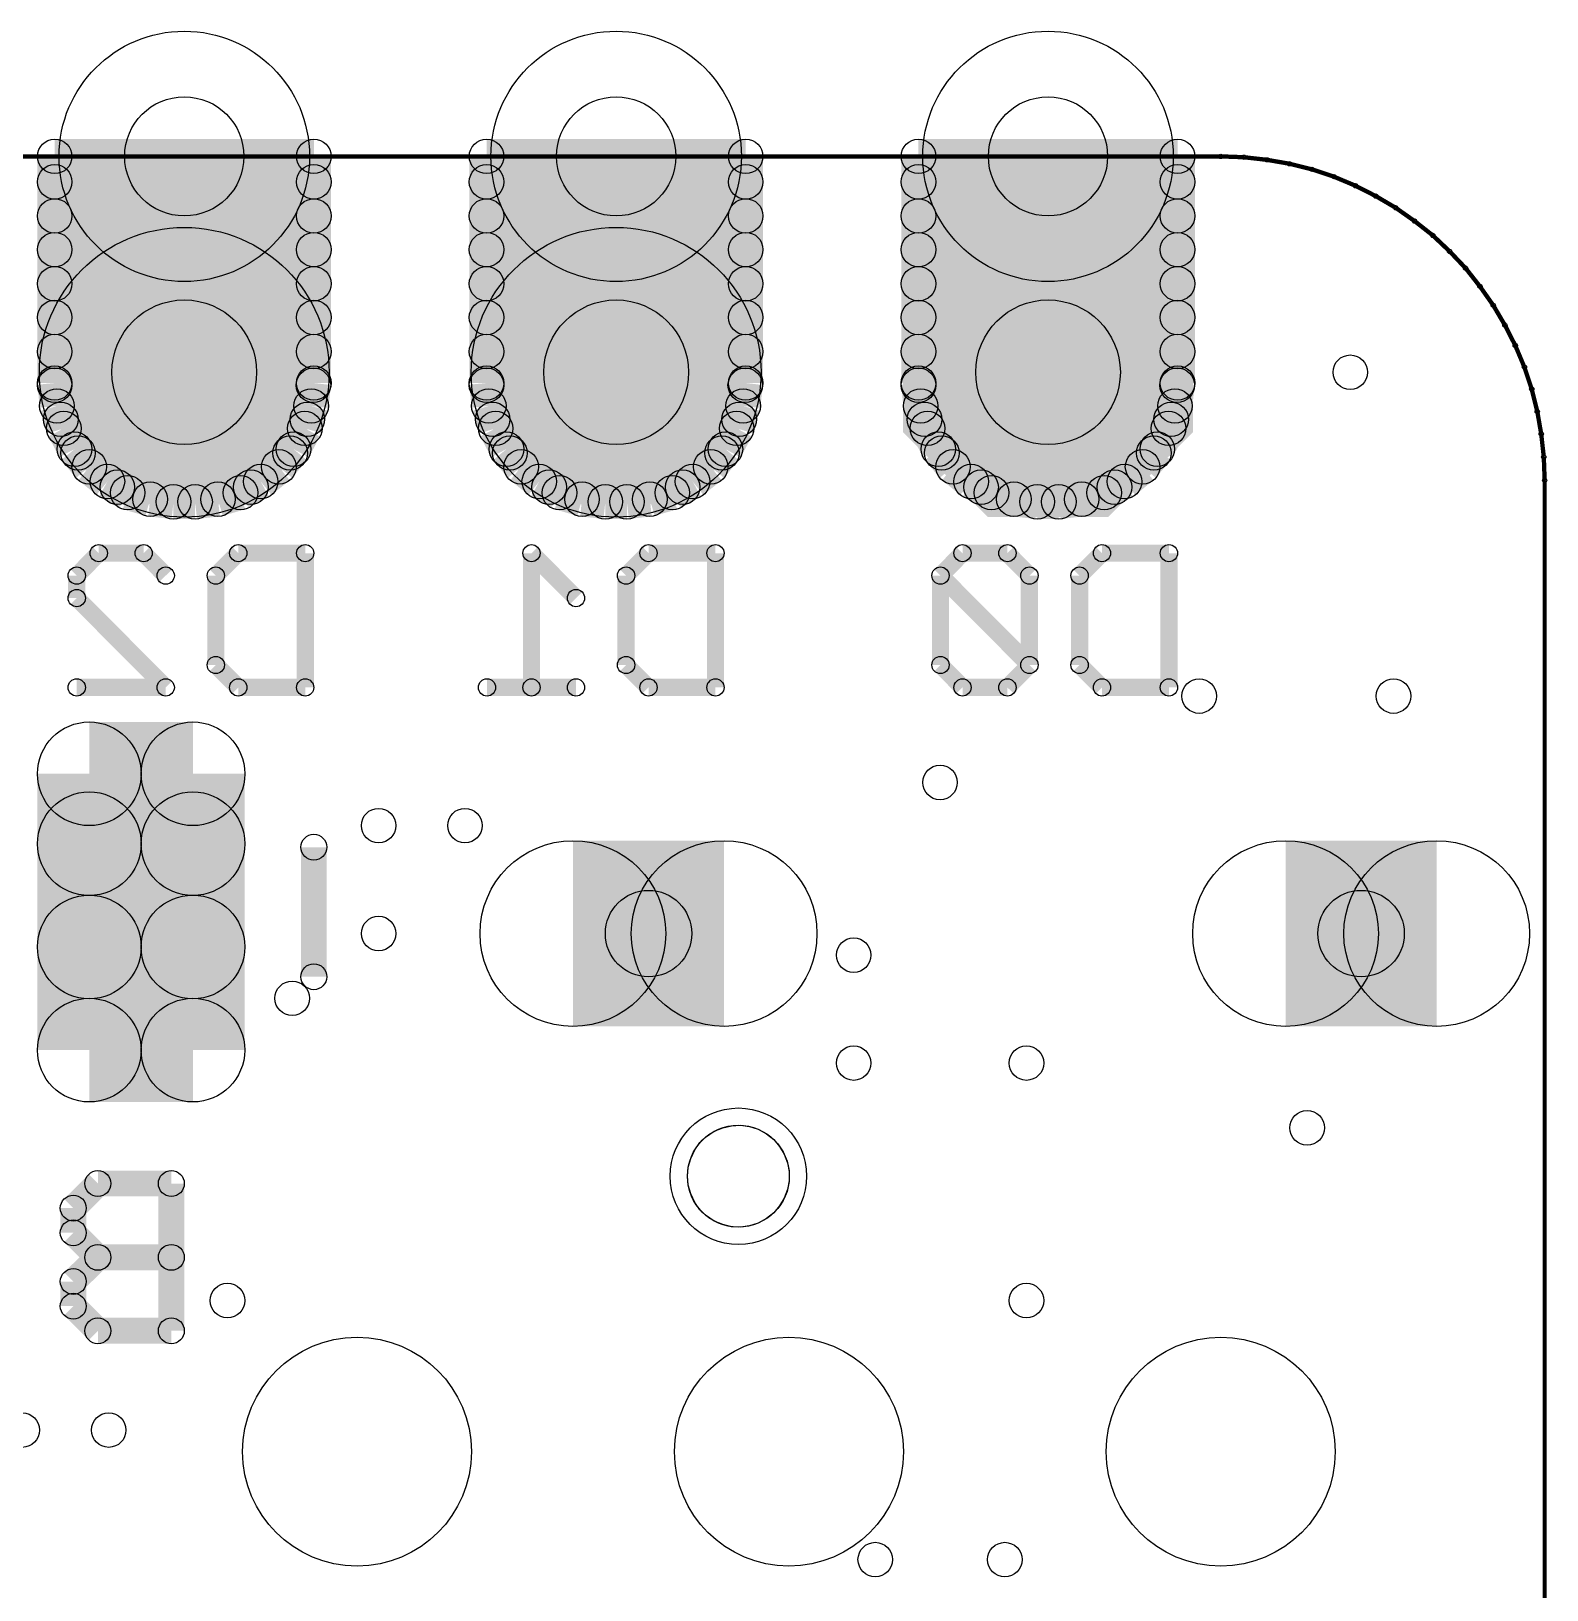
# Model space of a CAD drawing. Extents: x 0 to 23.8, y 0 to 22.7.
# Drawn here: x 14.89 to 23.8, y 13.56 to 22.73 of the extents above; entities that cross this region are included whole.
import ezdxf

# ---------------------------------------------------------------- set-up
doc = ezdxf.new("R2010")
doc.units = 0
doc.layers.get('0').update_dxf_attribs({"linetype": 'CONTINUOUS'})
for name, color, linetype in [('XIAOESP32C3_GBO', 7, 'CONTINUOUS'), ('XIAOESP32C3_GBS', 6, 'CONTINUOUS'), ('XIAOESP32C3_TXT', 14, 'CONTINUOUS')]:
    doc.layers.add(name, color=color, linetype=linetype)

# ---------------------------------------------------------------- blocks, each defined once
blk = doc.blocks.new('ROUND_1')
blk.add_circle((0, 0), 0.0127)
blk = doc.blocks.new('ROUND_2')
blk.add_circle((0, 0), 0.0508)
blk = doc.blocks.new('ROUND_12')
blk.add_circle((0, 0), 0.0762)
blk = doc.blocks.new('ROUND_3')
blk.add_circle((0, 0), 0)
blk = doc.blocks.new('ROUND_18')
blk.add_circle((0, 0), 0.4013)
blk = doc.blocks.new('CUSTOM_21')
for points in [[(-0.852168, 0.35298), (-0.35298, 0.852168), (0.852168, 0.35298), (0.35298, 0.852168)], [(-0.852168, -0.35298), (-0.852168, 0.35298), (0.852168, -0.35298), (0.852168, 0.35298)], [(-0.35298, -0.852168), (-0.852168, -0.35298), (0.35298, -0.852168), (0.852168, -0.35298)]]:
    blk.add_solid(points)
blk = doc.blocks.new('ROUND_22')
blk.add_circle((0, 0), 0.8522)
blk = doc.blocks.new('ROUND_23')
blk.add_circle((0, 0), 0.7366)
blk = doc.blocks.new('ROUND_25')
blk.add_circle((0, 0), 0.6731)
blk = doc.blocks.new('ROUND_19')
blk.add_circle((0, 0), 0.5461)
blk = doc.blocks.new('ROUND_20')
blk.add_circle((0, 0), 0.3048)
blk = doc.blocks.new('ROUND_24')
blk.add_circle((0, 0), 0.1016)
blk = doc.blocks.new('ROUND_5')
blk.add_circle((0, 0), 0.254)
blk = doc.blocks.new('ROUND_31')
blk.add_circle((0, 0), 0.2997)
blk = doc.blocks.new('ROUND_69')
blk.add_circle((0, 0), 0.3505)
blk = doc.blocks.new('ROUND_70')
blk.add_circle((0, 0), 0.4254)

msp = doc.modelspace()

# ---------------------------------------------------------------- linework, layer by layer
at = {"layer": 'XIAOESP32C3_GBO'}
for points, const_width in [([(21.88718, 21.99386), (4.74218, 21.99386)], 0.0254), ([(22.02434, 21.98878), (21.88718, 21.99386)], 0.0254), ([(22.15896, 21.97354), (22.02434, 21.98878)], 0.0254), ([(22.29104, 21.95068), (22.15896, 21.97354)], 0.0254), ([(22.42312, 21.91766), (22.29104, 21.95068)], 0.0254), ([(22.55266, 21.87448), (22.42312, 21.91766)], 0.0254), ([(22.67966, 21.82114), (22.55266, 21.87448)], 0.0254), ([(22.79904, 21.76018), (22.67966, 21.82114)], 0.0254), ([(22.91588, 21.6916), (22.79904, 21.76018)], 0.0254), ([(23.02764, 21.61286), (22.91588, 21.6916)], 0.0254), ([(23.13432, 21.52904), (23.02764, 21.61286)], 0.0254), ([(23.23338, 21.43506), (23.13432, 21.52904)], 0.0254), ([(23.32736, 21.336), (23.23338, 21.43506)], 0.0254), ([(23.41118, 21.22932), (23.32736, 21.336)], 0.0254), ([(23.48992, 21.11756), (23.41118, 21.22932)], 0.0254), ([(23.5585, 21.00072), (23.48992, 21.11756)], 0.0254), ([(23.61946, 20.88134), (23.5585, 21.00072)], 0.0254), ([(23.6728, 20.75434), (23.61946, 20.88134)], 0.0254), ([(23.71598, 20.6248), (23.6728, 20.75434)], 0.0254), ([(23.749, 20.49272), (23.71598, 20.6248)], 0.0254), ([(23.77186, 20.36064), (23.749, 20.49272)], 0.0254), ([(23.7871, 20.22602), (23.77186, 20.36064)], 0.0254), ([(23.79218, 20.08886), (23.7871, 20.22602)], 0.0254), ([(23.79218, 6.11886), (23.79218, 20.08886)], 0.0254), ([(15.15872, 19.52752), (15.28826, 19.6596)], 0.1016), ([(15.28826, 19.6596), (15.55242, 19.6596)], 0.1016), ([(15.55242, 19.6596), (15.68196, 19.52752)], 0.1016), ([(15.9766, 19.52752), (16.10868, 19.6596)], 0.1016), ([(16.10868, 19.6596), (16.50238, 19.6596)], 0.1016), ([(16.50238, 19.6596), (16.50238, 18.86966)], 0.1016), ([(17.83334, 19.6596), (18.09496, 19.39544)], 0.1016), ([(17.83334, 19.6596), (17.83334, 18.86966)], 0.1016), ([(18.3896, 19.52752), (18.52168, 19.6596)], 0.1016), ([(18.52168, 19.6596), (18.91538, 19.6596)], 0.1016), ([(18.91538, 19.6596), (18.91538, 18.86966)], 0.1016), ([(20.36826, 19.6596), (20.23872, 19.52752)], 0.1016), ([(20.63242, 19.6596), (20.36826, 19.6596)], 0.1016), ([(20.76196, 19.52752), (20.63242, 19.6596)], 0.1016), ([(21.0566, 19.52752), (21.18868, 19.6596)], 0.1016), ([(21.18868, 19.6596), (21.58238, 19.6596)], 0.1016), ([(21.58238, 19.6596), (21.58238, 18.86966)], 0.1016), ([(15.15872, 19.39544), (15.15872, 19.52752)], 0.1016), ([(15.9766, 19.00174), (15.9766, 19.52752)], 0.1016), ([(18.3896, 19.00174), (18.3896, 19.52752)], 0.1016), ([(20.76196, 19.00174), (20.23872, 19.52752)], 0.1016), ([(20.23872, 19.52752), (20.23872, 19.00174)], 0.1016), ([(20.76196, 19.00174), (20.76196, 19.52752)], 0.1016), ([(21.0566, 19.00174), (21.0566, 19.52752)], 0.1016), ([(15.68196, 18.86966), (15.15872, 19.39544)], 0.1016), ([(16.10868, 18.86966), (15.9766, 19.00174)], 0.1016), ([(18.52168, 18.86966), (18.3896, 19.00174)], 0.1016), ([(20.23872, 19.00174), (20.36826, 18.86966)], 0.1016), ([(20.63242, 18.86966), (20.76196, 19.00174)], 0.1016), ([(21.18868, 18.86966), (21.0566, 19.00174)], 0.1016), ([(15.68196, 18.86966), (15.15872, 18.86966)], 0.1016), ([(16.50238, 18.86966), (16.10868, 18.86966)], 0.1016), ([(18.09496, 18.86966), (17.57172, 18.86966)], 0.1016), ([(18.91538, 18.86966), (18.52168, 18.86966)], 0.1016), ([(20.36826, 18.86966), (20.63242, 18.86966)], 0.1016), ([(21.58238, 18.86966), (21.18868, 18.86966)], 0.1016), ([(16.55318, 17.16786), (16.55318, 17.92986)], 0.1524), ([(15.28318, 15.9512), (15.1384, 15.80642)], 0.1524), ([(15.71498, 15.9512), (15.28318, 15.9512)], 0.1524), ([(15.71498, 15.08506), (15.71498, 15.9512)], 0.1524), ([(15.1384, 15.80642), (15.1384, 15.66164)], 0.1524), ([(15.1384, 15.66164), (15.28318, 15.51686)], 0.1524), ([(15.28318, 15.51686), (15.1384, 15.37462)], 0.1524), ([(15.28318, 15.51686), (15.71498, 15.51686)], 0.1524), ([(15.1384, 15.37462), (15.1384, 15.22984)], 0.1524), ([(15.1384, 15.22984), (15.28318, 15.08506)], 0.1524), ([(15.28318, 15.08506), (15.71498, 15.08506)], 0.1524)]:
    msp.add_lwpolyline(points, dxfattribs=dict(at, const_width=const_width))
for points in [[(18.86204, 16.22806), (18.90776, 16.25854)], [(18.90776, 16.25854), (18.95856, 16.27886)], [(18.95856, 16.27886), (19.00936, 16.29156)], [(19.00936, 16.29156), (19.0627, 16.2941)], [(19.0627, 16.2941), (19.11604, 16.28648)], [(19.11604, 16.28648), (19.16684, 16.27124)], [(19.16684, 16.27124), (19.2151, 16.2433)], [(19.2151, 16.2433), (19.25828, 16.21028)], [(18.7706, 16.09852), (18.79346, 16.14932)], [(18.79346, 16.14932), (18.82394, 16.1925)], [(18.82394, 16.1925), (18.86204, 16.22806)], [(19.25828, 16.21028), (19.2913, 16.16964)], [(19.2913, 16.16964), (19.31924, 16.12392)], [(18.75028, 15.99438), (18.75536, 16.04772)], [(18.75536, 16.04772), (18.7706, 16.09852)], [(19.31924, 16.12392), (19.33956, 16.07312)], [(19.33956, 16.07312), (19.34972, 16.02232)], [(18.75536, 15.94104), (18.75028, 15.99438)], [(19.34972, 15.96644), (19.33956, 15.91564)], [(19.34972, 16.02232), (19.34972, 15.96644)], [(18.7706, 15.89024), (18.75536, 15.94104)], [(18.79346, 15.83944), (18.7706, 15.89024)], [(19.31924, 15.86484), (19.2913, 15.81912)], [(19.33956, 15.91564), (19.31924, 15.86484)], [(18.82394, 15.79626), (18.79346, 15.83944)], [(18.86204, 15.7607), (18.82394, 15.79626)], [(19.25828, 15.77848), (19.2151, 15.74546)], [(19.2913, 15.81912), (19.25828, 15.77848)], [(18.90776, 15.73022), (18.86204, 15.7607)], [(18.95856, 15.7099), (18.90776, 15.73022)], [(19.00936, 15.6972), (18.95856, 15.7099)], [(19.0627, 15.69466), (19.00936, 15.6972)], [(19.11604, 15.70228), (19.0627, 15.69466)], [(19.16684, 15.71752), (19.11604, 15.70228)], [(19.2151, 15.74546), (19.16684, 15.71752)]]:
    msp.add_lwpolyline(points, dxfattribs=at)
at = {"layer": 'XIAOESP32C3_GBS'}
for points, const_width in [([(21.88718, 21.99386), (4.74218, 21.99386)], 0.0254), ([(15.02918, 20.66036), (15.02918, 21.99386)], 0.2032), ([(15.02918, 21.99386), (16.55318, 21.99386)], 0.2032), ([(16.55318, 21.99386), (16.55318, 20.66036)], 0.2032), ([(19.09318, 21.99386), (17.56918, 21.99386)], 0.2032), ([(17.56918, 21.99386), (17.56918, 20.66036)], 0.2032), ([(19.09318, 20.66036), (19.09318, 21.99386)], 0.2032), ([(21.63318, 21.99386), (20.10918, 21.99386)], 0.2032), ([(20.10918, 21.99386), (20.10918, 20.66036)], 0.2032), ([(21.63318, 20.66036), (21.63318, 21.99386)], 0.2032), ([(22.02434, 21.98878), (21.88718, 21.99386)], 0.0254), ([(15.02918, 21.844), (16.55318, 21.844)], 0.2032), ([(17.56918, 21.844), (19.09318, 21.844)], 0.2032), ([(20.10918, 21.844), (21.63318, 21.844)], 0.2032), ([(22.15896, 21.97354), (22.02434, 21.98878)], 0.0254), ([(22.29104, 21.95068), (22.15896, 21.97354)], 0.0254), ([(22.42312, 21.91766), (22.29104, 21.95068)], 0.0254), ([(22.55266, 21.87448), (22.42312, 21.91766)], 0.0254), ([(22.67966, 21.82114), (22.55266, 21.87448)], 0.0254), ([(22.79904, 21.76018), (22.67966, 21.82114)], 0.0254), ([(16.55318, 21.64334), (15.02918, 21.64334)], 0.2032), ([(19.09318, 21.64334), (17.56918, 21.64334)], 0.2032), ([(21.63318, 21.64334), (20.10918, 21.64334)], 0.2032), ([(22.91588, 21.6916), (22.79904, 21.76018)], 0.0254), ([(23.02764, 21.61286), (22.91588, 21.6916)], 0.0254), ([(23.13432, 21.52904), (23.02764, 21.61286)], 0.0254), ([(15.02918, 21.44522), (16.55318, 21.44522)], 0.2032), ([(17.56918, 21.44522), (19.09318, 21.44522)], 0.2032), ([(20.10918, 21.44522), (21.63318, 21.44522)], 0.2032), ([(23.23338, 21.43506), (23.13432, 21.52904)], 0.0254), ([(23.32736, 21.336), (23.23338, 21.43506)], 0.0254), ([(16.55318, 21.24456), (15.02918, 21.24456)], 0.2032), ([(19.09318, 21.24456), (17.56918, 21.24456)], 0.2032), ([(21.63318, 21.24456), (20.10918, 21.24456)], 0.2032), ([(23.41118, 21.22932), (23.32736, 21.336)], 0.0254), ([(23.48992, 21.11756), (23.41118, 21.22932)], 0.0254), ([(15.02918, 21.04644), (16.55318, 21.04644)], 0.2032), ([(17.56918, 21.04644), (19.09318, 21.04644)], 0.2032), ([(20.10918, 21.04644), (21.63318, 21.04644)], 0.2032), ([(23.5585, 21.00072), (23.48992, 21.11756)], 0.0254), ([(23.61946, 20.88134), (23.5585, 21.00072)], 0.0254), ([(16.55318, 20.84578), (15.02918, 20.84578)], 0.2032), ([(19.09318, 20.84578), (17.56918, 20.84578)], 0.2032), ([(21.63318, 20.84578), (20.10918, 20.84578)], 0.2032), ([(23.6728, 20.75434), (23.61946, 20.88134)], 0.0254), ([(15.04188, 20.52574), (15.02918, 20.66036)], 0.2032), ([(15.02918, 20.64766), (16.55064, 20.64766)], 0.2032), ([(16.55318, 20.66036), (16.53794, 20.52574)], 0.2032), ([(17.56918, 20.66036), (17.58188, 20.52574)], 0.2032), ([(17.56918, 20.64766), (19.09064, 20.64766)], 0.2032), ([(19.07794, 20.52574), (19.09318, 20.66036)], 0.2032), ([(20.10918, 20.66036), (20.12188, 20.52574)], 0.2032), ([(20.10918, 20.64766), (21.63064, 20.64766)], 0.2032), ([(21.61794, 20.52574), (21.63318, 20.66036)], 0.2032), ([(23.71598, 20.6248), (23.6728, 20.75434)], 0.0254), ([(23.749, 20.49272), (23.71598, 20.6248)], 0.0254), ([(15.08252, 20.39366), (15.04188, 20.52574)], 0.2032), ([(16.51508, 20.447), (15.06474, 20.447)], 0.2032), ([(16.53794, 20.52574), (16.49984, 20.39366)], 0.2032), ([(17.58188, 20.52574), (17.62252, 20.39366)], 0.2032), ([(19.05508, 20.447), (17.60474, 20.447)], 0.2032), ([(19.03984, 20.39366), (19.07794, 20.52574)], 0.2032), ([(20.12188, 20.52574), (20.16252, 20.39366)], 0.2032), ([(21.59508, 20.447), (20.14474, 20.447)], 0.2032), ([(21.57984, 20.39366), (21.61794, 20.52574)], 0.2032), ([(15.14602, 20.27174), (15.08252, 20.39366)], 0.2032), ([(16.49984, 20.39366), (16.4338, 20.27174)], 0.2032), ([(17.62252, 20.39366), (17.68602, 20.27174)], 0.2032), ([(18.9738, 20.27174), (19.03984, 20.39366)], 0.2032), ([(20.16252, 20.39366), (20.22602, 20.27174)], 0.2032), ([(21.5138, 20.27174), (21.57984, 20.39366)], 0.2032), ([(23.77186, 20.36064), (23.749, 20.49272)], 0.0254), ([(15.23238, 20.1676), (15.14602, 20.27174)], 0.2032), ([(16.4338, 20.27174), (16.34744, 20.1676)], 0.2032), ([(17.68602, 20.27174), (17.77238, 20.1676)], 0.2032), ([(18.88744, 20.1676), (18.9738, 20.27174)], 0.2032), ([(20.22602, 20.27174), (20.31238, 20.1676)], 0.2032), ([(21.42744, 20.1676), (21.5138, 20.27174)], 0.2032), ([(23.7871, 20.22602), (23.77186, 20.36064)], 0.0254), ([(15.16634, 20.24888), (16.41348, 20.24888)], 0.2032), ([(15.33906, 20.08124), (15.23238, 20.1676)], 0.2032), ([(16.34744, 20.1676), (16.24076, 20.08124)], 0.2032), ([(17.70634, 20.24888), (18.95348, 20.24888)], 0.2032), ([(17.77238, 20.1676), (17.87906, 20.08124)], 0.2032), ([(18.78076, 20.08124), (18.88744, 20.1676)], 0.2032), ([(20.24634, 20.24888), (21.49348, 20.24888)], 0.2032), ([(20.31238, 20.1676), (20.41906, 20.08124)], 0.2032), ([(21.32076, 20.08124), (21.42744, 20.1676)], 0.2032), ([(15.45844, 20.0152), (15.33906, 20.08124)], 0.2032), ([(16.24076, 20.08124), (16.12138, 20.0152)], 0.2032), ([(17.87906, 20.08124), (17.99844, 20.0152)], 0.2032), ([(18.66138, 20.0152), (18.78076, 20.08124)], 0.2032), ([(20.41906, 20.08124), (20.53844, 20.0152)], 0.2032), ([(21.20138, 20.0152), (21.32076, 20.08124)], 0.2032), ([(23.79218, 20.08886), (23.7871, 20.22602)], 0.0254), ([(16.18234, 20.04822), (15.39748, 20.04822)], 0.2032), ([(15.59052, 19.9771), (15.45844, 20.0152)], 0.2032), ([(16.12138, 20.0152), (15.9893, 19.9771)], 0.2032), ([(18.72234, 20.04822), (17.93748, 20.04822)], 0.2032), ([(17.99844, 20.0152), (18.13052, 19.9771)], 0.2032), ([(18.5293, 19.9771), (18.66138, 20.0152)], 0.2032), ([(21.26234, 20.04822), (20.47748, 20.04822)], 0.2032), ([(20.53844, 20.0152), (20.67052, 19.9771)], 0.2032), ([(21.0693, 19.9771), (21.20138, 20.0152)], 0.2032), ([(23.79218, 6.11886), (23.79218, 20.08886)], 0.0254), ([(15.72768, 19.96186), (15.59052, 19.9771)], 0.2032), ([(15.85468, 19.96186), (15.72768, 19.96186)], 0.2032), ([(15.9893, 19.9771), (15.85468, 19.96186)], 0.2032), ([(18.13052, 19.9771), (18.26768, 19.96186)], 0.2032), ([(18.26768, 19.96186), (18.39468, 19.96186)], 0.2032), ([(18.39468, 19.96186), (18.5293, 19.9771)], 0.2032), ([(20.67052, 19.9771), (20.80768, 19.96186)], 0.2032), ([(20.80768, 19.96186), (20.93468, 19.96186)], 0.2032), ([(20.93468, 19.96186), (21.0693, 19.9771)], 0.2032), ([(15.23238, 16.73606), (15.23238, 18.36166)], 0.6096), ([(15.23238, 18.36166), (15.84198, 18.36166)], 0.6096), ([(15.84198, 16.73606), (15.84198, 18.36166)], 0.6096), ([(15.23238, 17.95018), (15.84198, 17.95018)], 0.6096), ([(18.96618, 17.42186), (18.07718, 17.42186)], 1.0922), ([(23.15718, 17.42186), (22.26818, 17.42186)], 1.0922), ([(15.84198, 17.34312), (15.23238, 17.34312)], 0.6096), ([(15.84198, 16.73606), (15.23238, 16.73606)], 0.6096)]:
    msp.add_lwpolyline(points, dxfattribs=dict(at, const_width=const_width))
for points in [[(18.86204, 16.22806), (18.90776, 16.25854)], [(18.90776, 16.25854), (18.95856, 16.27886)], [(18.95856, 16.27886), (19.00936, 16.29156)], [(19.00936, 16.29156), (19.0627, 16.2941)], [(19.0627, 16.2941), (19.11604, 16.28648)], [(19.11604, 16.28648), (19.16684, 16.27124)], [(19.16684, 16.27124), (19.2151, 16.2433)], [(19.2151, 16.2433), (19.25828, 16.21028)], [(18.7706, 16.09852), (18.79346, 16.14932)], [(18.79346, 16.14932), (18.82394, 16.1925)], [(18.82394, 16.1925), (18.86204, 16.22806)], [(19.25828, 16.21028), (19.2913, 16.16964)], [(19.2913, 16.16964), (19.31924, 16.12392)], [(18.75028, 15.99438), (18.75536, 16.04772)], [(18.75536, 16.04772), (18.7706, 16.09852)], [(19.31924, 16.12392), (19.33956, 16.07312)], [(19.33956, 16.07312), (19.34972, 16.02232)], [(18.75536, 15.94104), (18.75028, 15.99438)], [(19.34972, 15.96644), (19.33956, 15.91564)], [(19.34972, 16.02232), (19.34972, 15.96644)], [(18.7706, 15.89024), (18.75536, 15.94104)], [(18.79346, 15.83944), (18.7706, 15.89024)], [(19.31924, 15.86484), (19.2913, 15.81912)], [(19.33956, 15.91564), (19.31924, 15.86484)], [(18.82394, 15.79626), (18.79346, 15.83944)], [(18.86204, 15.7607), (18.82394, 15.79626)], [(19.25828, 15.77848), (19.2151, 15.74546)], [(19.2913, 15.81912), (19.25828, 15.77848)], [(18.90776, 15.73022), (18.86204, 15.7607)], [(18.95856, 15.7099), (18.90776, 15.73022)], [(19.00936, 15.6972), (18.95856, 15.7099)], [(19.0627, 15.69466), (19.00936, 15.6972)], [(19.11604, 15.70228), (19.0627, 15.69466)], [(19.16684, 15.71752), (19.11604, 15.70228)], [(19.2151, 15.74546), (19.16684, 15.71752)]]:
    msp.add_lwpolyline(points, dxfattribs=at)

# ---------------------------------------------------------------- block references
at = {"layer": 'XIAOESP32C3_GBO'}
for name, p in [('ROUND_1', (21.88718, 21.99386)), ('ROUND_1', (22.02434, 21.98878)), ('ROUND_1', (22.15896, 21.97354)), ('ROUND_1', (22.29104, 21.95068)), ('ROUND_1', (22.42312, 21.91766)), ('ROUND_1', (22.55266, 21.87448)), ('ROUND_1', (22.67966, 21.82114)), ('ROUND_1', (22.79904, 21.76018)), ('ROUND_1', (22.91588, 21.6916)), ('ROUND_1', (23.02764, 21.61286)), ('ROUND_1', (23.13432, 21.52904)), ('ROUND_1', (23.23338, 21.43506)), ('ROUND_1', (23.32736, 21.336)), ('ROUND_1', (23.41118, 21.22932)), ('ROUND_1', (23.48992, 21.11756)), ('ROUND_1', (23.5585, 21.00072)), ('ROUND_1', (23.61946, 20.88134)), ('ROUND_1', (23.6728, 20.75434)), ('ROUND_1', (23.71598, 20.6248)), ('ROUND_1', (23.749, 20.49272)), ('ROUND_1', (23.77186, 20.36064)), ('ROUND_1', (23.7871, 20.22602)), ('ROUND_1', (23.79218, 20.08886)), ('ROUND_2', (15.28826, 19.6596)), ('ROUND_2', (15.55242, 19.6596)), ('ROUND_2', (16.10868, 19.6596)), ('ROUND_2', (16.50238, 19.6596)), ('ROUND_2', (17.83334, 19.6596)), ('ROUND_2', (17.83334, 19.6596)), ('ROUND_2', (18.52168, 19.6596)), ('ROUND_2', (18.91538, 19.6596)), ('ROUND_2', (20.36826, 19.6596)), ('ROUND_2', (20.63242, 19.6596)), ('ROUND_2', (21.18868, 19.6596)), ('ROUND_2', (21.58238, 19.6596)), ('ROUND_2', (15.15872, 19.52752)), ('ROUND_2', (15.15872, 19.52752)), ('ROUND_2', (15.68196, 19.52752)), ('ROUND_2', (15.9766, 19.52752)), ('ROUND_2', (15.9766, 19.52752)), ('ROUND_2', (18.3896, 19.52752)), ('ROUND_2', (18.3896, 19.52752)), ('ROUND_2', (20.23872, 19.52752)), ('ROUND_2', (20.23872, 19.52752)), ('ROUND_2', (20.76196, 19.52752)), ('ROUND_2', (21.0566, 19.52752)), ('ROUND_2', (21.0566, 19.52752)), ('ROUND_2', (15.15872, 19.39544)), ('ROUND_2', (18.09496, 19.39544)), ('ROUND_2', (15.9766, 19.00174)), ('ROUND_2', (18.3896, 19.00174)), ('ROUND_2', (20.23872, 19.00174)), ('ROUND_2', (20.23872, 19.00174)), ('ROUND_2', (20.76196, 19.00174)), ('ROUND_2', (20.76196, 19.00174)), ('ROUND_2', (21.0566, 19.00174)), ('ROUND_2', (15.15872, 18.86966)), ('ROUND_2', (15.68196, 18.86966)), ('ROUND_2', (15.68196, 18.86966)), ('ROUND_2', (16.10868, 18.86966)), ('ROUND_2', (16.50238, 18.86966)), ('ROUND_2', (17.57172, 18.86966)), ('ROUND_2', (17.83334, 18.86966)), ('ROUND_2', (18.09496, 18.86966)), ('ROUND_2', (18.52168, 18.86966)), ('ROUND_2', (18.91538, 18.86966)), ('ROUND_2', (20.36826, 18.86966)), ('ROUND_2', (20.63242, 18.86966)), ('ROUND_2', (21.18868, 18.86966)), ('ROUND_2', (21.58238, 18.86966)), ('ROUND_12', (16.55318, 17.92986)), ('ROUND_12', (16.55318, 17.16786)), ('ROUND_3', (19.0627, 16.2941)), ('ROUND_3', (19.00936, 16.29156)), ('ROUND_3', (19.11604, 16.28648)), ('ROUND_3', (18.95856, 16.27886)), ('ROUND_3', (19.16684, 16.27124)), ('ROUND_3', (18.90776, 16.25854)), ('ROUND_3', (19.2151, 16.2433)), ('ROUND_3', (18.86204, 16.22806)), ('ROUND_3', (19.25828, 16.21028)), ('ROUND_3', (18.82394, 16.1925)), ('ROUND_3', (19.2913, 16.16964)), ('ROUND_3', (18.79346, 16.14932)), ('ROUND_3', (19.31924, 16.12392)), ('ROUND_3', (18.7706, 16.09852)), ('ROUND_3', (19.33956, 16.07312)), ('ROUND_3', (18.75536, 16.04772)), ('ROUND_3', (19.34972, 16.02232)), ('ROUND_3', (18.75028, 15.99438)), ('ROUND_3', (18.75028, 15.99438)), ('ROUND_3', (19.34972, 15.96644)), ('ROUND_12', (15.28318, 15.9512)), ('ROUND_12', (15.71498, 15.9512)), ('ROUND_3', (18.75536, 15.94104)), ('ROUND_3', (19.33956, 15.91564)), ('ROUND_3', (18.7706, 15.89024)), ('ROUND_3', (19.31924, 15.86484)), ('ROUND_12', (15.1384, 15.80642)), ('ROUND_3', (18.79346, 15.83944)), ('ROUND_3', (19.2913, 15.81912)), ('ROUND_3', (18.82394, 15.79626)), ('ROUND_3', (19.25828, 15.77848)), ('ROUND_3', (18.86204, 15.7607)), ('ROUND_3', (19.2151, 15.74546)), ('ROUND_3', (18.90776, 15.73022)), ('ROUND_3', (19.16684, 15.71752)), ('ROUND_3', (18.95856, 15.7099)), ('ROUND_3', (19.11604, 15.70228)), ('ROUND_3', (19.00936, 15.6972)), ('ROUND_3', (19.0627, 15.69466)), ('ROUND_12', (15.1384, 15.66164)), ('ROUND_12', (15.28318, 15.51686)), ('ROUND_12', (15.28318, 15.51686)), ('ROUND_12', (15.71498, 15.51686)), ('ROUND_12', (15.1384, 15.37462)), ('ROUND_12', (15.1384, 15.37462)), ('ROUND_12', (15.1384, 15.22984)), ('ROUND_12', (15.28318, 15.08506)), ('ROUND_12', (15.71498, 15.08506))]:
    msp.add_blockref(name, p, dxfattribs=at)
at = {"layer": 'XIAOESP32C3_GBS'}
for name, p in [('ROUND_23', (15.79118, 21.99386)), ('ROUND_23', (18.33118, 21.99386)), ('ROUND_23', (20.87118, 21.99386)), ('ROUND_24', (15.02918, 21.99386)), ('ROUND_24', (16.55318, 21.99386)), ('ROUND_24', (17.56918, 21.99386)), ('ROUND_24', (19.09318, 21.99386)), ('ROUND_24', (20.10918, 21.99386)), ('ROUND_24', (21.63318, 21.99386)), ('ROUND_24', (21.63318, 21.99386)), ('ROUND_1', (21.88718, 21.99386)), ('ROUND_24', (15.02918, 21.844)), ('ROUND_24', (16.55318, 21.844)), ('ROUND_24', (17.56918, 21.844)), ('ROUND_24', (19.09318, 21.844)), ('ROUND_24', (20.10918, 21.844)), ('ROUND_24', (21.63318, 21.844)), ('ROUND_1', (22.02434, 21.98878)), ('ROUND_1', (22.15896, 21.97354)), ('ROUND_1', (22.29104, 21.95068)), ('ROUND_1', (22.42312, 21.91766)), ('ROUND_1', (22.55266, 21.87448)), ('ROUND_1', (22.67966, 21.82114)), ('ROUND_24', (15.02918, 21.64334)), ('ROUND_24', (16.55318, 21.64334)), ('ROUND_24', (17.56918, 21.64334)), ('ROUND_24', (19.09318, 21.64334)), ('ROUND_24', (20.10918, 21.64334)), ('ROUND_24', (21.63318, 21.64334)), ('ROUND_1', (22.79904, 21.76018)), ('ROUND_1', (22.91588, 21.6916)), ('ROUND_22', (15.79118, 20.72386)), ('ROUND_22', (18.33118, 20.72386)), ('CUSTOM_21', (20.87118, 20.72386)), ('ROUND_1', (23.02764, 21.61286)), ('ROUND_24', (15.02918, 21.44522)), ('ROUND_24', (16.55318, 21.44522)), ('ROUND_24', (17.56918, 21.44522)), ('ROUND_24', (19.09318, 21.44522)), ('ROUND_24', (20.10918, 21.44522)), ('ROUND_24', (21.63318, 21.44522)), ('ROUND_1', (23.13432, 21.52904)), ('ROUND_1', (23.23338, 21.43506)), ('ROUND_24', (15.02918, 21.24456)), ('ROUND_24', (16.55318, 21.24456)), ('ROUND_24', (17.56918, 21.24456)), ('ROUND_24', (19.09318, 21.24456)), ('ROUND_24', (20.10918, 21.24456)), ('ROUND_24', (21.63318, 21.24456)), ('ROUND_1', (23.32736, 21.336)), ('ROUND_1', (23.41118, 21.22932)), ('ROUND_24', (15.02918, 21.04644)), ('ROUND_24', (16.55318, 21.04644)), ('ROUND_24', (17.56918, 21.04644)), ('ROUND_24', (19.09318, 21.04644)), ('ROUND_24', (20.10918, 21.04644)), ('ROUND_24', (21.63318, 21.04644)), ('ROUND_1', (23.48992, 21.11756)), ('ROUND_1', (23.5585, 21.00072)), ('ROUND_24', (15.02918, 20.84578)), ('ROUND_24', (16.55318, 20.84578)), ('ROUND_24', (17.56918, 20.84578)), ('ROUND_24', (19.09318, 20.84578)), ('ROUND_24', (20.10918, 20.84578)), ('ROUND_24', (21.63318, 20.84578)), ('ROUND_1', (23.61946, 20.88134)), ('ROUND_24', (15.02918, 20.66036)), ('ROUND_24', (15.02918, 20.64766)), ('ROUND_24', (16.55064, 20.64766)), ('ROUND_24', (16.55318, 20.66036)), ('ROUND_24', (17.56918, 20.66036)), ('ROUND_24', (17.56918, 20.64766)), ('ROUND_24', (19.09064, 20.64766)), ('ROUND_24', (19.09318, 20.66036)), ('ROUND_24', (20.10918, 20.66036)), ('ROUND_24', (20.10918, 20.64766)), ('ROUND_24', (21.63064, 20.64766)), ('ROUND_24', (21.63318, 20.66036)), ('ROUND_1', (23.6728, 20.75434)), ('ROUND_1', (23.71598, 20.6248)), ('ROUND_24', (15.04188, 20.52574)), ('ROUND_24', (15.06474, 20.447)), ('ROUND_24', (16.51508, 20.447)), ('ROUND_24', (16.53794, 20.52574)), ('ROUND_24', (16.53794, 20.52574)), ('ROUND_24', (17.58188, 20.52574)), ('ROUND_24', (17.60474, 20.447)), ('ROUND_24', (19.05508, 20.447)), ('ROUND_24', (19.07794, 20.52574)), ('ROUND_24', (20.12188, 20.52574)), ('ROUND_24', (20.14474, 20.447)), ('ROUND_24', (21.59508, 20.447)), ('ROUND_24', (21.61794, 20.52574)), ('ROUND_24', (15.08252, 20.39366)), ('ROUND_24', (16.49984, 20.39366)), ('ROUND_24', (17.62252, 20.39366)), ('ROUND_24', (19.03984, 20.39366)), ('ROUND_24', (20.16252, 20.39366)), ('ROUND_24', (21.57984, 20.39366)), ('ROUND_1', (23.749, 20.49272)), ('ROUND_24', (15.14602, 20.27174)), ('ROUND_24', (16.4338, 20.27174)), ('ROUND_24', (17.68602, 20.27174)), ('ROUND_24', (18.9738, 20.27174)), ('ROUND_24', (20.22602, 20.27174)), ('ROUND_24', (21.5138, 20.27174)), ('ROUND_1', (23.77186, 20.36064)), ('ROUND_24', (15.16634, 20.24888)), ('ROUND_24', (15.23238, 20.1676)), ('ROUND_24', (16.34744, 20.1676)), ('ROUND_24', (16.41348, 20.24888)), ('ROUND_24', (17.70634, 20.24888)), ('ROUND_24', (17.77238, 20.1676)), ('ROUND_24', (18.88744, 20.1676)), ('ROUND_24', (18.95348, 20.24888)), ('ROUND_24', (20.24634, 20.24888)), ('ROUND_24', (20.31238, 20.1676)), ('ROUND_24', (21.42744, 20.1676)), ('ROUND_24', (21.49348, 20.24888)), ('ROUND_24', (15.33906, 20.08124)), ('ROUND_24', (16.24076, 20.08124)), ('ROUND_24', (17.87906, 20.08124)), ('ROUND_24', (18.78076, 20.08124)), ('ROUND_24', (20.41906, 20.08124)), ('ROUND_24', (21.32076, 20.08124)), ('ROUND_1', (23.7871, 20.22602)), ('ROUND_24', (15.39748, 20.04822)), ('ROUND_24', (15.45844, 20.0152)), ('ROUND_24', (16.12138, 20.0152)), ('ROUND_24', (16.18234, 20.04822)), ('ROUND_24', (17.93748, 20.04822)), ('ROUND_24', (17.99844, 20.0152)), ('ROUND_24', (18.66138, 20.0152)), ('ROUND_24', (18.72234, 20.04822)), ('ROUND_24', (20.47748, 20.04822)), ('ROUND_24', (20.53844, 20.0152)), ('ROUND_24', (21.20138, 20.0152)), ('ROUND_24', (21.26234, 20.04822)), ('ROUND_1', (23.79218, 20.08886)), ('ROUND_24', (15.59052, 19.9771)), ('ROUND_24', (15.72768, 19.96186)), ('ROUND_24', (15.85468, 19.96186)), ('ROUND_24', (15.9893, 19.9771)), ('ROUND_24', (18.13052, 19.9771)), ('ROUND_24', (18.26768, 19.96186)), ('ROUND_24', (18.39468, 19.96186)), ('ROUND_24', (18.39468, 19.96186)), ('ROUND_24', (18.5293, 19.9771)), ('ROUND_24', (20.67052, 19.9771)), ('ROUND_24', (20.80768, 19.96186)), ('ROUND_24', (20.93468, 19.96186)), ('ROUND_24', (21.0693, 19.9771)), ('ROUND_20', (15.23238, 18.36166)), ('ROUND_20', (15.84198, 18.36166)), ('ROUND_20', (15.84198, 18.36166)), ('ROUND_20', (15.23238, 17.95018)), ('ROUND_20', (15.84198, 17.95018)), ('ROUND_19', (18.07718, 17.42186)), ('ROUND_19', (18.96618, 17.42186)), ('ROUND_19', (22.26818, 17.42186)), ('ROUND_19', (23.15718, 17.42186)), ('ROUND_20', (15.23238, 17.34312)), ('ROUND_20', (15.84198, 17.34312)), ('ROUND_20', (15.23238, 16.73606)), ('ROUND_20', (15.84198, 16.73606)), ('ROUND_20', (15.84198, 16.73606)), ('ROUND_18', (19.05, 15.99438)), ('ROUND_3', (19.0627, 16.2941)), ('ROUND_3', (19.00936, 16.29156)), ('ROUND_3', (19.11604, 16.28648)), ('ROUND_3', (18.95856, 16.27886)), ('ROUND_3', (19.16684, 16.27124)), ('ROUND_3', (18.90776, 16.25854)), ('ROUND_3', (19.2151, 16.2433)), ('ROUND_3', (18.86204, 16.22806)), ('ROUND_3', (19.25828, 16.21028)), ('ROUND_3', (18.82394, 16.1925)), ('ROUND_3', (19.2913, 16.16964)), ('ROUND_3', (18.79346, 16.14932)), ('ROUND_3', (19.31924, 16.12392)), ('ROUND_3', (18.7706, 16.09852)), ('ROUND_3', (19.33956, 16.07312)), ('ROUND_3', (18.75536, 16.04772)), ('ROUND_3', (19.34972, 16.02232)), ('ROUND_3', (18.75028, 15.99438)), ('ROUND_3', (18.75028, 15.99438)), ('ROUND_3', (19.34972, 15.96644)), ('ROUND_3', (18.75536, 15.94104)), ('ROUND_3', (19.33956, 15.91564)), ('ROUND_3', (18.7706, 15.89024)), ('ROUND_3', (19.31924, 15.86484)), ('ROUND_3', (18.79346, 15.83944)), ('ROUND_3', (19.2913, 15.81912)), ('ROUND_3', (18.82394, 15.79626)), ('ROUND_3', (19.25828, 15.77848)), ('ROUND_3', (18.86204, 15.7607)), ('ROUND_3', (19.2151, 15.74546)), ('ROUND_3', (18.90776, 15.73022)), ('ROUND_3', (19.16684, 15.71752)), ('ROUND_3', (18.95856, 15.7099)), ('ROUND_3', (19.11604, 15.70228)), ('ROUND_3', (19.00936, 15.6972)), ('ROUND_3', (19.0627, 15.69466)), ('ROUND_25', (16.80718, 14.37386)), ('ROUND_25', (19.34718, 14.37386)), ('ROUND_25', (21.88718, 14.37386))]:
    msp.add_blockref(name, p, dxfattribs=at)
at = {"layer": 'XIAOESP32C3_TXT'}
for name, p in [('ROUND_69', (15.79118, 21.99386)), ('ROUND_69', (18.33118, 21.99386)), ('ROUND_69', (20.87118, 21.99386)), ('ROUND_70', (15.79118, 20.72386)), ('ROUND_70', (18.33118, 20.72386)), ('ROUND_70', (20.87118, 20.72386)), ('ROUND_24', (22.64918, 20.72386)), ('ROUND_24', (21.76018, 18.81886)), ('ROUND_24', (22.90318, 18.81886)), ('ROUND_24', (20.23618, 18.31086)), ('ROUND_24', (16.93418, 18.05686)), ('ROUND_24', (17.44218, 18.05686)), ('ROUND_5', (18.52168, 17.42186)), ('ROUND_5', (22.71268, 17.42186)), ('ROUND_24', (16.93418, 17.42186)), ('ROUND_24', (19.72818, 17.29486)), ('ROUND_24', (16.42618, 17.04086)), ('ROUND_24', (19.72818, 16.65986)), ('ROUND_24', (20.74418, 16.65986)), ('ROUND_24', (22.39518, 16.27886)), ('ROUND_31', (19.05, 15.99438)), ('ROUND_24', (16.04518, 15.26286)), ('ROUND_24', (20.74418, 15.26286)), ('ROUND_24', (14.83868, 14.50086)), ('ROUND_24', (15.34668, 14.50086)), ('ROUND_24', (19.85518, 13.73886)), ('ROUND_24', (20.61718, 13.73886))]:
    msp.add_blockref(name, p, dxfattribs=at)

doc.saveas('drawing.dxf')
